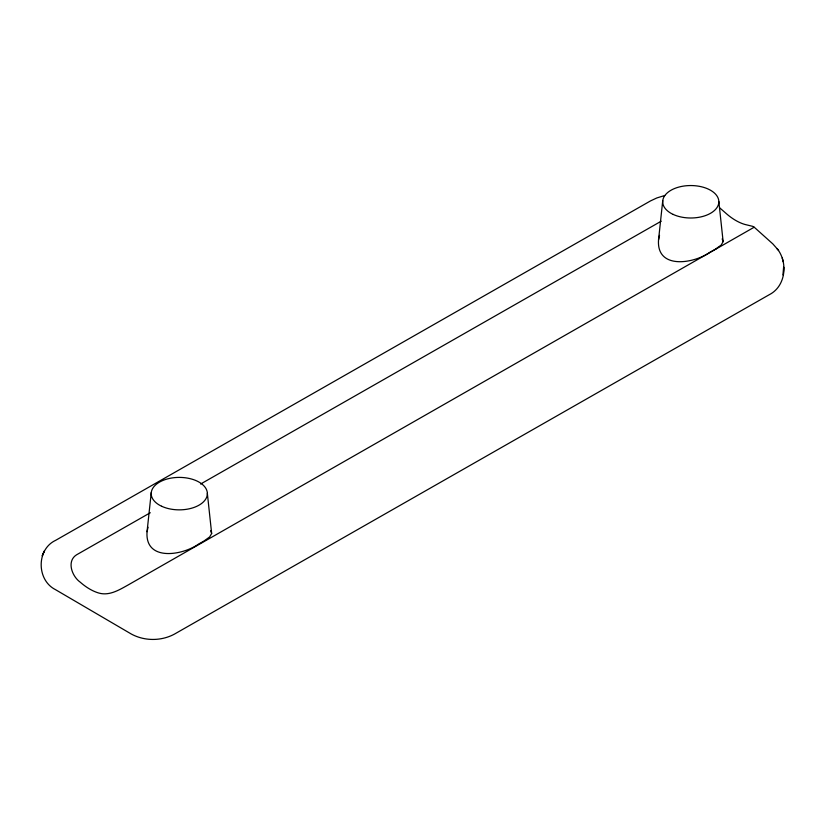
<?xml version="1.0" encoding="UTF-8"?>
<svg xmlns="http://www.w3.org/2000/svg" width="825" height="825" viewBox="0 0 825 825"><rect width="100%" height="100%" fill="white"/><g stroke="black" fill="none" stroke-linecap="round" stroke-linejoin="round"><path stroke-width="1.24" d="M151.264 492.494L147.046 531.712C144.798 561.846 182.655 555.493 198.629 544.015A27.503 3.475 -24.6 0 0 204.404 540.726L209.684 536.92L211.654 533.466L207.353 493.391M662.743 200.64L658.536 239.858C656.318 269.961 694.042 263.701 710.108 252.161A27.503 3.475 -24.6 0 0 715.883 248.872M147.046 531.712L148.036 527.216M658.536 239.858L659.526 235.362M718.833 201.537L723.133 241.612L721.163 245.066L715.873 248.872M150.294 512.737L76.508 554.843C66.361 561.278 72.074 576.376 80.149 582.11A54.027 30.979 60.3 0 0 98.845 593.051C109.354 596.073 119.202 589.916 128.05 585.018L753.967 227.339L752.72 226.349L744.851 224.431A54.027 30.979 60.3 0 1 726.165 213.489L719.751 207.879M200.599 484.038L661.176 221.224M664.744 195.504L656.783 197.969L650.502 200.918L55.636 540.344C36.238 549.347 36.578 580.109 55.358 589.576L131.113 633.92C144.323 641.231 161.236 641.273 174.498 634.085L769.364 294.649C785.936 286.203 788.184 262.288 777.098 248.603L778.573 250.542M753.72 226.762L772.86 243.922L777.676 249.377M722.174 238.889L723.133 241.612M210.695 530.743L211.654 533.466M783.245 261.783L782.275 258.07M783.616 267.218L783.276 275.045L783.616 267.218M43.086 553.802L42.219 555.833L44.313 551.059L43.086 553.802M161.648 506.261A28.081 16.232 0 0 0 207.023 496.134A28.081 16.232 0 0 0 169.156 478.49A28.081 16.232 0 0 0 161.648 506.261M673.138 214.407A28.081 16.232 0 0 0 718.503 204.28A28.081 16.232 0 0 0 680.635 186.636A28.081 16.232 0 0 0 673.138 214.407"/></g></svg>
